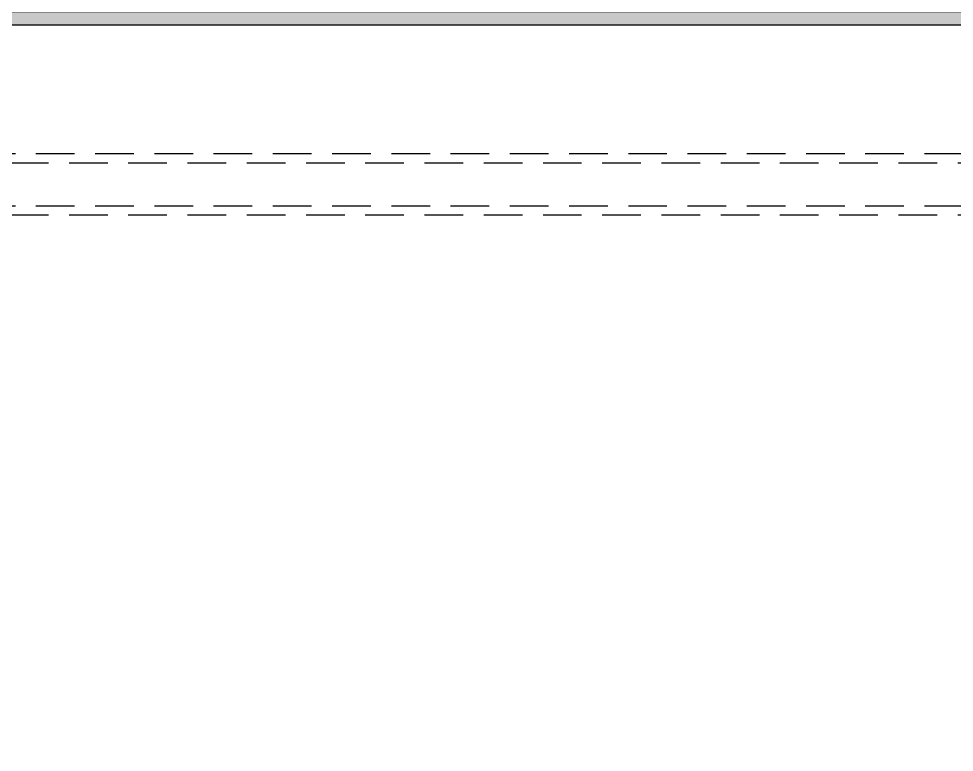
# Model space of a CAD drawing. Header units: millimetres. Extents: x 0 to 672800, y 0 to 118800.
# Drawn here: x 45894 to 49526, y 74522 to 77368 of the extents above; entities that cross this region are included whole.
import ezdxf

# ---------------------------------------------------------------- set-up
doc = ezdxf.new("R2010")
doc.units = ezdxf.units.MM
doc.header["$LTSCALE"] = 200
doc.linetypes.add('HID', pattern=[2.3, 1.5, -0.8])
for name, color, linetype in [('FINISH', 6, 'Continuous'), ('HAT-253', 253, 'Continuous'), ('Insul', 252, 'Continuous')]:
    doc.layers.add(name, color=color, linetype=linetype)

# ---------------------------------------------------------------- blocks, each defined once
blk = doc.blocks.new('t1-crane')
at = {"layer": 'FINISH', "color": 8, "linetype": 'HID', "ltscale": 0.5}
for p, q in [((165.6, 5400), (11484.3, 5400)), ((11484.3, 5363.5), (165.6, 5363.5)), ((165.6, 5197.1), (11484.3, 5197.1)), ((11484.3, 5160.6), (165.6, 5160.6))]:
    blk.add_line(p, q, dxfattribs=at)

msp = doc.modelspace()

# ---------------------------------------------------------------- hatches: boundary and pattern name
at = {"layer": 'HAT-253'}
h = msp.add_hatch(dxfattribs=at)
h.set_pattern_fill('ANSI38', color=256, scale=5)
h.set_pattern_definition([(45, (3e-10, -34803.98), (-11.2253202, 11.2253202), []), (135, (3e-10, -34803.98), (-33.6759605, 11.2253202), [39.6875, -23.8125])])
h.paths.add_polyline_path([(40950, 71994.9), (41000, 71994.9), (41000, 77344.9), (52900, 77344.9), (52900, 71994.9), (52950, 71994.9), (52950, 77394.9), (40950, 77394.9)])

# ---------------------------------------------------------------- linework, layer by layer
at = {"layer": 'Insul'}
for points in [[(40950, 71994.9), (41000, 71994.9), (41000, 77344.9), (52900, 77344.9), (52900, 71994.9), (52950, 71994.9), (52950, 77394.9), (40950, 77394.9), (40950, 71994.9)], [(41000, 71994.9), (41000, 77344.9), (52900, 77344.9), (52900, 71994.9)]]:
    msp.add_lwpolyline(points, dxfattribs=at)

# ---------------------------------------------------------------- block references
msp.add_blockref('t1-crane', (41425, 71444.9))

doc.saveas('drawing.dxf')
